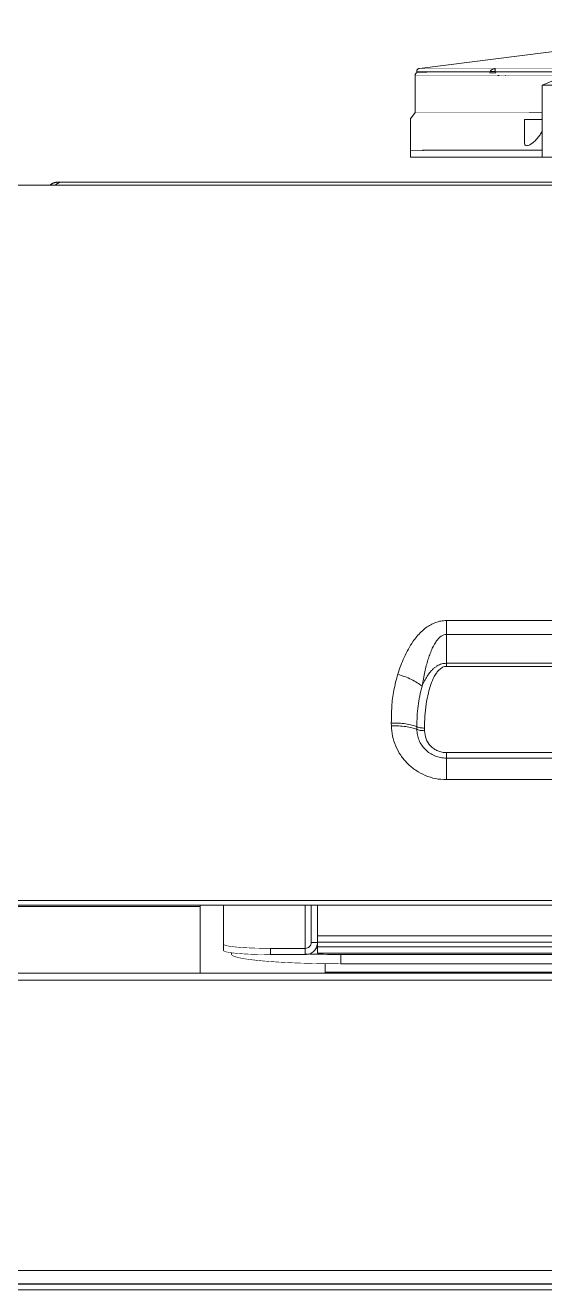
# Model space of a CAD drawing. Header units: millimetres. Extents: x -16985 to -606, y 2122 to 9380.
# Drawn here: x -13139.4 to -12973.5, y 7305.7 to 7709.1 of the extents above; entities that cross this region are included whole.
import ezdxf

# ---------------------------------------------------------------- set-up
doc = ezdxf.new("R2010")
doc.units = ezdxf.units.MM
doc.linetypes.add('K5LT32768', pattern=[0])
doc.linetypes.add('K5LT_THIN', pattern=[0])

msp = doc.modelspace()

# ---------------------------------------------------------------- linework, layer by layer
at = {"color": 7, "linetype": 'K5LT_THIN', "lineweight": 18}
for p, q in [((-12904.62, 7709.12), (-13013.5, 7695.35)), ((-13014.34, 7694.57), (-13014.37, 7694.36)), ((-13014.34, 7694.54), (-13014.37, 7694.36)), ((-13014.37, 7694.36), (-13014.37, 7694.4)), ((-13014.37, 7694.36), (-13014.37, 7693.97)), ((-13014.37, 7694.36), (-13014.37, 7693.97)), ((-13014.36, 7693.98), (-13014.37, 7694.36)), ((-13014.37, 7694.36), (-13014.36, 7693.98)), ((-13014.37, 7693.97), (-13014.37, 7694.36)), ((-13014.37, 7694.36), (-13014.36, 7693.98)), ((-13014.36, 7693.98), (-13014.37, 7694.36)), ((-13014.37, 7693.97), (-13014.37, 7693.98)), ((-13014.36, 7693.98), (-13014.37, 7693.97)), ((-13014.28, 7694.77), (-13014.34, 7694.57)), ((-13014.08, 7695.07), (-13014.28, 7694.77)), ((-13013.95, 7695.18), (-13014.08, 7695.07)), ((-13013.8, 7695.26), (-13013.95, 7695.18)), ((-13013.81, 7695.26), (-13013.75, 7695.27)), ((-13013.66, 7695.32), (-13013.8, 7695.26)), ((-13013.8, 7695.26), (-13013.66, 7695.32)), ((-13013.5, 7695.35), (-13013.66, 7695.32)), ((-13013.66, 7695.32), (-13013.5, 7695.35)), ((-13013.5, 7695.35), (-13013.59, 7695.32)), ((-12990.99, 7693.96), (-12990.88, 7694.35)), ((-12990.99, 7693.96), (-12990.88, 7694.35)), ((-12989.13, 7693.96), (-12990.99, 7693.96)), ((-12989.13, 7693.96), (-12990.99, 7693.96)), ((-12990.88, 7694.35), (-12990.98, 7693.97)), ((-12990.98, 7693.97), (-12990.88, 7694.35)), ((-12990.98, 7693.99), (-12990.98, 7693.97)), ((-12990.88, 7694.35), (-12990.86, 7694.39)), ((-12990.88, 7694.35), (-12989.23, 7694.35)), ((-12990.78, 7694.57), (-12990.63, 7694.76)), ((-12990.63, 7694.76), (-12990.24, 7695.06)), ((-12989.6, 7695.3), (-12989.66, 7695.28)), ((-12989.66, 7695.28), (-12989.65, 7695.29)), ((-12989.4, 7695.28), (-12989.44, 7695.26)), ((-12989.44, 7695.24), (-12989.42, 7695.26)), ((-12989.42, 7695.26), (-12989.41, 7695.28)), ((-12989.3, 7695.36), (-12989.37, 7695.3)), ((-12989.35, 7695.17), (-12989.36, 7695.06)), ((-12989.36, 7695.06), (-12989.33, 7694.76)), ((-12989.34, 7695.25), (-12989.34, 7695.24)), ((-12989.34, 7695.25), (-12989.34, 7695.25)), ((-12989.33, 7695.35), (-12989.3, 7695.36)), ((-12989.33, 7694.76), (-12989.32, 7694.74)), ((-12989.3, 7694.63), (-12989.29, 7694.57)), ((-12989.29, 7694.57), (-12989.27, 7694.5)), ((-12989.23, 7694.35), (-12989.13, 7693.96)), ((-12989.23, 7694.35), (-12989.13, 7693.96)), ((-12989.12, 7693.97), (-12989.22, 7694.35)), ((-12989.22, 7694.35), (-12989.12, 7693.97)), ((-12989.12, 7693.99), (-12989.2, 7694)), ((-12989.12, 7693.99), (-12989.15, 7694)), ((-12989.15, 7693.98), (-12989.12, 7693.99)), ((-12989.12, 7693.97), (-12989.13, 7693.96)), ((-13014.87, 7693.11), (-13014.87, 7681.3)), ((-13014.75, 7693.11), (-13014.87, 7693.11)), ((-12988.49, 7693.11), (-12988.41, 7693.11)), ((-12988.12, 7693.11), (-12988.06, 7693.11)), ((-12988.06, 7693.11), (-12988.06, 7693.09)), ((-12986.05, 7693.11), (-12986.04, 7693.11)), ((-12986.03, 7693.11), (-12986.05, 7693.11)), ((-12986.04, 7693.11), (-12985.99, 7693.11)), ((-12986.01, 7693.11), (-12986.03, 7693.11)), ((-12985.98, 7693.11), (-12986, 7693.11)), ((-12985.99, 7693.11), (-12985.85, 7693.11)), ((-12985.85, 7693.11), (-12985.99, 7693.11)), ((-12967.77, 7692.73), (-12974.26, 7689.98)), ((-12974.26, 7689.98), (-12974.26, 7667.06)), ((-12970.02, 7689.98), (-12974.26, 7689.98)), ((-12974.26, 7667.06), (-12974.26, 7689.98)), ((-13014.87, 7681.3), (-13016.37, 7679.29)), ((-13016.37, 7679.29), (-13016.37, 7678.62)), ((-13016.37, 7678.93), (-13016.37, 7679.29)), ((-13016.37, 7679.29), (-13016.37, 7678.62)), ((-13016.37, 7678.62), (-13016.37, 7676.64)), ((-13016.37, 7678.62), (-13016.37, 7676.64)), ((-12979.9, 7679.06), (-12979.97, 7679.06)), ((-12979.97, 7679.06), (-12979.82, 7679.06)), ((-12979.97, 7679.06), (-12979.97, 7671.76)), ((-12979.71, 7679.06), (-12979.9, 7679.06)), ((-12979.82, 7679.06), (-12979.38, 7679.06)), ((-12979.38, 7679.06), (-12979.71, 7679.06)), ((-12978.95, 7679.06), (-12979.38, 7679.06)), ((-12979.38, 7679.06), (-12978.69, 7679.06)), ((-12976.74, 7679.06), (-12978.95, 7679.06)), ((-12978.69, 7679.06), (-12977.81, 7679.06)), ((-12977.97, 7679.06), (-12977.86, 7679.06)), ((-12977.86, 7679.06), (-12977.97, 7679.06)), ((-12977.86, 7679.06), (-12977.53, 7679.06)), ((-12977.53, 7679.06), (-12977.86, 7679.06)), ((-12977.81, 7679.06), (-12976.82, 7679.06)), ((-12977.53, 7679.06), (-12977.05, 7679.06)), ((-12977.05, 7679.06), (-12977.53, 7679.06)), ((-12977.05, 7679.06), (-12976.47, 7679.06)), ((-12976.47, 7679.06), (-12977.05, 7679.06)), ((-12976.82, 7679.06), (-12975.79, 7679.06)), ((-12974.26, 7679.06), (-12976.74, 7679.06)), ((-12976.47, 7679.06), (-12975.9, 7679.06)), ((-12975.9, 7679.06), (-12976.47, 7679.06)), ((-12975.9, 7679.06), (-12975.41, 7679.06)), ((-12975.41, 7679.06), (-12975.9, 7679.06)), ((-12975.79, 7679.06), (-12974.82, 7679.06)), ((-12975.41, 7679.06), (-12975.09, 7679.06)), ((-12975.09, 7679.06), (-12975.41, 7679.06)), ((-12975.09, 7679.06), (-12974.97, 7679.06)), ((-12974.97, 7679.06), (-12975.09, 7679.06)), ((-12974.82, 7679.06), (-12974.26, 7679.06)), ((-13016.37, 7676.64), (-13016.37, 7673.47)), ((-13016.37, 7673.47), (-13016.37, 7669.23)), ((-12979.97, 7671.76), (-12979.8, 7671.01)), ((-12979.8, 7671.01), (-12979.97, 7671.76)), ((-12978.2, 7671), (-12977.16, 7671.73)), ((-12977.16, 7671.73), (-12978.2, 7671)), ((-13016.37, 7669.23), (-13016.37, 7667.06)), ((-13012.37, 7669.23), (-13012.37, 7669.36)), ((-13012.37, 7669.36), (-13012.37, 7669.25)), ((-13012.37, 7669.25), (-13012.37, 7669.06)), ((-13012.37, 7669.23), (-13012.37, 7669.06)), ((-13012.37, 7667.06), (-13006.65, 7667.06)), ((-13006.65, 7667.06), (-12999.59, 7667.06)), ((-12997.31, 7667.06), (-13003.2, 7667.06)), ((-12987.88, 7667.06), (-12999.6, 7667.06)), ((-12999.59, 7667.06), (-12991.25, 7667.06)), ((-12989.85, 7667.06), (-12997.31, 7667.06)), ((-12991.25, 7667.06), (-12981.7, 7667.06)), ((-12980.87, 7667.06), (-12989.85, 7667.06)), ((-12974.15, 7667.06), (-12987.88, 7667.06)), ((-12981.7, 7667.06), (-12974.26, 7667.06)), ((-12974.25, 7667.06), (-12980.87, 7667.06)), ((-12970.99, 7667.06), (-12974.26, 7667.06)), ((-12970.99, 7667.06), (-12974.26, 7667.06)), ((-13147.32, 7658.09), (-11582.44, 7658.09)), ((-13128.87, 7659.09), (-13128.87, 7659.11)), ((-13128.87, 7659.11), (-12096.87, 7659.11)), ((-13128.87, 7659.09), (-13128.87, 7659.04)), ((-12096.87, 7659.09), (-13128.87, 7659.09)), ((-13128.87, 7659.04), (-13128.87, 7659.03)), ((-12096.87, 7659.04), (-13128.87, 7659.04)), ((-13128.87, 7659.03), (-13128.87, 7658.74)), ((-13128.87, 7659.03), (-12096.87, 7659.02)), ((-13127.1, 7659.04), (-13126.87, 7659.07)), ((-13126.87, 7659.07), (-12098.87, 7659.07)), ((-13126.87, 7659.07), (-13126.87, 7659.04)), ((-13102.87, 7659.11), (-13122.87, 7659.11)), ((-13122.87, 7659.11), (-13122.87, 7659.11)), ((-13122.87, 7659.11), (-13102.87, 7659.11)), ((-13102.87, 7659.11), (-13122.87, 7659.11)), ((-13122.87, 7659.11), (-13122.87, 7659.11)), ((-13122.87, 7659.11), (-13102.87, 7659.11)), ((-13102.87, 7659.11), (-13122.87, 7659.11)), ((-13122.87, 7659.11), (-13122.87, 7659.11)), ((-13122.87, 7659.11), (-13102.87, 7659.11)), ((-13102.87, 7659.1), (-13122.87, 7659.1)), ((-13122.87, 7659.1), (-13122.87, 7659.1)), ((-13122.87, 7659.1), (-13102.87, 7659.1)), ((-13102.87, 7659.1), (-13122.87, 7659.1)), ((-13122.87, 7659.1), (-13122.87, 7659.1)), ((-13122.87, 7659.1), (-13102.87, 7659.1)), ((-13102.87, 7659.1), (-13122.87, 7659.1)), ((-13122.87, 7659.1), (-13122.87, 7659.1)), ((-13122.87, 7659.1), (-13102.87, 7659.1)), ((-13122.87, 7659.04), (-13122.87, 7659.04)), ((-13102.87, 7659.04), (-13122.87, 7659.04)), ((-13122.87, 7659.04), (-13102.87, 7659.04)), ((-13122.87, 7659.04), (-13122.87, 7659.04)), ((-13102.87, 7659.04), (-13122.87, 7659.04)), ((-13122.87, 7659.04), (-13102.87, 7659.04)), ((-13122.87, 7659.04), (-13122.87, 7659.04)), ((-13102.87, 7659.04), (-13122.87, 7659.04)), ((-13122.87, 7659.04), (-13102.87, 7659.04)), ((-13122.87, 7659.03), (-13122.87, 7659.03)), ((-13102.87, 7659.03), (-13122.87, 7659.03)), ((-13122.87, 7659.03), (-13102.87, 7659.03)), ((-13122.87, 7659.03), (-13122.87, 7659.03)), ((-13102.87, 7659.03), (-13122.87, 7659.03)), ((-13122.87, 7659.03), (-13102.87, 7659.03)), ((-13122.87, 7659.03), (-13122.87, 7659.03)), ((-13102.87, 7659.03), (-13122.87, 7659.03)), ((-13122.87, 7659.03), (-13102.87, 7659.03)), ((-13102.87, 7659.11), (-13102.87, 7659.11)), ((-13102.87, 7659.11), (-13102.87, 7659.11)), ((-13102.87, 7659.11), (-13102.87, 7659.11)), ((-13102.87, 7659.1), (-13102.87, 7659.1)), ((-13102.87, 7659.1), (-13102.87, 7659.1)), ((-13102.87, 7659.1), (-13102.87, 7659.1)), ((-13102.87, 7659.04), (-13102.87, 7659.04)), ((-13102.87, 7659.04), (-13102.87, 7659.04)), ((-13102.87, 7659.04), (-13102.87, 7659.04)), ((-13102.87, 7659.03), (-13102.87, 7659.03)), ((-13102.87, 7659.03), (-13102.87, 7659.03)), ((-13102.87, 7659.03), (-13102.87, 7659.03)), ((-13052.87, 7659.11), (-13072.87, 7659.11)), ((-13072.87, 7659.11), (-13072.87, 7659.11)), ((-13072.87, 7659.11), (-13052.87, 7659.11)), ((-13052.87, 7659.11), (-13072.87, 7659.11)), ((-13072.87, 7659.11), (-13072.87, 7659.11)), ((-13072.87, 7659.11), (-13052.87, 7659.11)), ((-13052.87, 7659.11), (-13072.87, 7659.11)), ((-13072.87, 7659.11), (-13072.87, 7659.1)), ((-13072.87, 7659.1), (-13052.87, 7659.1)), ((-13052.87, 7659.1), (-13072.87, 7659.1)), ((-13072.87, 7659.1), (-13072.87, 7659.1)), ((-13072.87, 7659.1), (-13052.87, 7659.1)), ((-13052.87, 7659.1), (-13072.87, 7659.1)), ((-13072.87, 7659.1), (-13072.87, 7659.1)), ((-13072.87, 7659.1), (-13052.87, 7659.1)), ((-13052.87, 7659.1), (-13072.87, 7659.1)), ((-13072.87, 7659.1), (-13072.87, 7659.09)), ((-13072.87, 7659.09), (-13052.87, 7659.09)), ((-13072.87, 7659.04), (-13072.87, 7659.04)), ((-13052.87, 7659.04), (-13072.87, 7659.04)), ((-13072.87, 7659.04), (-13052.87, 7659.04)), ((-13072.87, 7659.04), (-13072.87, 7659.04)), ((-13052.87, 7659.04), (-13072.87, 7659.04)), ((-13072.87, 7659.04), (-13052.87, 7659.04)), ((-13072.87, 7659.04), (-13072.87, 7659.04)), ((-13052.87, 7659.04), (-13072.87, 7659.04)), ((-13072.87, 7659.04), (-13052.87, 7659.04)), ((-13072.87, 7659.03), (-13072.87, 7659.03)), ((-13052.87, 7659.03), (-13072.87, 7659.03)), ((-13072.87, 7659.03), (-13052.87, 7659.03)), ((-13072.87, 7659.03), (-13072.87, 7659.03)), ((-13052.87, 7659.03), (-13072.87, 7659.03)), ((-13072.87, 7659.03), (-13052.87, 7659.03)), ((-13072.87, 7659.03), (-13072.87, 7659.03)), ((-13052.87, 7659.03), (-13072.87, 7659.03)), ((-13072.87, 7659.03), (-13052.87, 7659.03)), ((-13052.87, 7659.11), (-13052.87, 7659.11)), ((-13052.87, 7659.11), (-13052.87, 7659.11)), ((-13052.87, 7659.1), (-13052.87, 7659.11)), ((-13052.87, 7659.1), (-13052.87, 7659.1)), ((-13052.87, 7659.1), (-13052.87, 7659.1)), ((-13052.87, 7659.09), (-13052.87, 7659.1)), ((-13052.87, 7659.04), (-13052.87, 7659.04)), ((-13052.87, 7659.04), (-13052.87, 7659.04)), ((-13052.87, 7659.04), (-13052.87, 7659.04)), ((-13052.87, 7659.03), (-13052.87, 7659.03)), ((-13052.87, 7659.03), (-13052.87, 7659.03)), ((-13052.87, 7659.03), (-13052.87, 7659.03)), ((-13027.87, 7659.11), (-13047.87, 7659.11)), ((-13047.87, 7659.11), (-13047.87, 7659.11)), ((-13047.87, 7659.11), (-13027.87, 7659.11)), ((-13027.87, 7659.11), (-13047.87, 7659.11)), ((-13047.87, 7659.11), (-13047.87, 7659.11)), ((-13047.87, 7659.11), (-13027.87, 7659.11)), ((-13027.87, 7659.11), (-13047.87, 7659.11)), ((-13047.87, 7659.11), (-13047.87, 7659.1)), ((-13047.87, 7659.1), (-13027.87, 7659.1)), ((-13027.87, 7659.1), (-13047.87, 7659.1)), ((-13047.87, 7659.1), (-13047.87, 7659.1)), ((-13047.87, 7659.1), (-13027.87, 7659.1)), ((-13027.87, 7659.1), (-13047.87, 7659.1)), ((-13047.87, 7659.1), (-13047.87, 7659.1)), ((-13047.87, 7659.1), (-13027.87, 7659.1)), ((-13027.87, 7659.1), (-13047.87, 7659.1)), ((-13047.87, 7659.1), (-13047.87, 7659.09)), ((-13047.87, 7659.09), (-13027.87, 7659.09)), ((-13047.87, 7659.04), (-13047.87, 7659.04)), ((-13027.87, 7659.04), (-13047.87, 7659.04)), ((-13047.87, 7659.04), (-13027.87, 7659.04)), ((-13047.87, 7659.04), (-13047.87, 7659.04)), ((-13027.87, 7659.04), (-13047.87, 7659.04)), ((-13047.87, 7659.04), (-13027.87, 7659.04)), ((-13047.87, 7659.04), (-13047.87, 7659.04)), ((-13027.87, 7659.04), (-13047.87, 7659.04)), ((-13047.87, 7659.04), (-13027.87, 7659.04)), ((-13047.87, 7659.03), (-13047.87, 7659.03)), ((-13027.87, 7659.03), (-13047.87, 7659.03)), ((-13047.87, 7659.03), (-13027.87, 7659.03)), ((-13047.87, 7659.03), (-13047.87, 7659.03)), ((-13027.87, 7659.03), (-13047.87, 7659.03)), ((-13047.87, 7659.03), (-13027.87, 7659.03)), ((-13047.87, 7659.03), (-13047.87, 7659.03)), ((-13027.87, 7659.03), (-13047.87, 7659.03)), ((-13047.87, 7659.03), (-13027.87, 7659.03)), ((-13027.87, 7659.11), (-13027.87, 7659.11)), ((-13027.87, 7659.11), (-13027.87, 7659.11)), ((-13027.87, 7659.1), (-13027.87, 7659.11)), ((-13027.87, 7659.1), (-13027.87, 7659.1)), ((-13027.87, 7659.1), (-13027.87, 7659.1)), ((-13027.87, 7659.09), (-13027.87, 7659.1)), ((-13027.87, 7659.04), (-13027.87, 7659.04)), ((-13027.87, 7659.04), (-13027.87, 7659.04)), ((-13027.87, 7659.04), (-13027.87, 7659.04)), ((-13027.87, 7659.03), (-13027.87, 7659.03)), ((-13027.87, 7659.03), (-13027.87, 7659.03)), ((-13027.87, 7659.03), (-13027.87, 7659.03)), ((-13002.87, 7659.11), (-13022.87, 7659.11)), ((-13022.87, 7659.11), (-13022.87, 7659.11)), ((-13022.87, 7659.11), (-13002.87, 7659.11)), ((-13002.87, 7659.11), (-13022.87, 7659.11)), ((-13022.87, 7659.11), (-13022.87, 7659.11)), ((-13022.87, 7659.11), (-13002.87, 7659.11)), ((-13002.87, 7659.11), (-13022.87, 7659.11)), ((-13022.87, 7659.11), (-13022.87, 7659.1)), ((-13022.87, 7659.1), (-13002.87, 7659.1)), ((-13002.87, 7659.1), (-13022.87, 7659.1)), ((-13022.87, 7659.1), (-13022.87, 7659.1)), ((-13022.87, 7659.1), (-13002.87, 7659.1)), ((-13002.87, 7659.1), (-13022.87, 7659.1)), ((-13022.87, 7659.1), (-13022.87, 7659.1)), ((-13022.87, 7659.1), (-13002.87, 7659.1)), ((-13002.87, 7659.1), (-13022.87, 7659.1)), ((-13022.87, 7659.1), (-13022.87, 7659.09)), ((-13022.87, 7659.09), (-13002.87, 7659.09)), ((-13022.87, 7659.04), (-13022.87, 7659.04)), ((-13002.87, 7659.04), (-13022.87, 7659.04)), ((-13022.87, 7659.04), (-13002.87, 7659.04)), ((-13022.87, 7659.04), (-13022.87, 7659.04)), ((-13002.87, 7659.04), (-13022.87, 7659.04)), ((-13022.87, 7659.04), (-13002.87, 7659.04)), ((-13022.87, 7659.04), (-13022.87, 7659.04)), ((-13002.87, 7659.04), (-13022.87, 7659.04)), ((-13022.87, 7659.04), (-13002.87, 7659.04)), ((-13022.87, 7659.03), (-13022.87, 7659.03)), ((-13002.87, 7659.03), (-13022.87, 7659.03)), ((-13022.87, 7659.03), (-13002.87, 7659.03)), ((-13022.87, 7659.03), (-13022.87, 7659.03)), ((-13002.87, 7659.03), (-13022.87, 7659.03)), ((-13022.87, 7659.03), (-13002.87, 7659.03)), ((-13022.87, 7659.03), (-13022.87, 7659.03)), ((-13002.87, 7659.03), (-13022.87, 7659.03)), ((-13022.87, 7659.03), (-13002.87, 7659.03)), ((-13002.87, 7659.11), (-13002.87, 7659.11)), ((-13002.87, 7659.11), (-13002.87, 7659.11)), ((-13002.87, 7659.1), (-13002.87, 7659.11)), ((-13002.87, 7659.1), (-13002.87, 7659.1)), ((-13002.87, 7659.1), (-13002.87, 7659.1)), ((-13002.87, 7659.09), (-13002.87, 7659.1)), ((-13002.87, 7659.04), (-13002.87, 7659.04)), ((-13002.87, 7659.04), (-13002.87, 7659.04)), ((-13002.87, 7659.04), (-13002.87, 7659.04)), ((-13002.87, 7659.03), (-13002.87, 7659.03)), ((-13002.87, 7659.03), (-13002.87, 7659.03)), ((-13002.87, 7659.03), (-13002.87, 7659.03)), ((-12977.87, 7659.11), (-12997.87, 7659.11)), ((-12997.87, 7659.11), (-12997.87, 7659.11)), ((-12997.87, 7659.11), (-12977.87, 7659.11)), ((-12977.87, 7659.11), (-12997.87, 7659.11)), ((-12997.87, 7659.11), (-12997.87, 7659.11)), ((-12997.87, 7659.11), (-12977.87, 7659.11)), ((-12977.87, 7659.11), (-12997.87, 7659.11)), ((-12997.87, 7659.11), (-12997.87, 7659.1)), ((-12997.87, 7659.1), (-12977.87, 7659.1)), ((-12977.87, 7659.1), (-12997.87, 7659.1)), ((-12997.87, 7659.1), (-12997.87, 7659.1)), ((-12997.87, 7659.1), (-12977.87, 7659.1)), ((-12977.87, 7659.1), (-12997.87, 7659.1)), ((-12997.87, 7659.1), (-12997.87, 7659.1)), ((-12997.87, 7659.1), (-12977.87, 7659.1)), ((-12977.87, 7659.1), (-12997.87, 7659.1)), ((-12997.87, 7659.1), (-12997.87, 7659.09)), ((-12997.87, 7659.09), (-12977.87, 7659.09)), ((-12997.87, 7659.04), (-12997.87, 7659.04)), ((-12977.87, 7659.04), (-12997.87, 7659.04)), ((-12997.87, 7659.04), (-12977.87, 7659.04)), ((-12997.87, 7659.04), (-12997.87, 7659.04)), ((-12977.87, 7659.04), (-12997.87, 7659.04)), ((-12997.87, 7659.04), (-12977.87, 7659.04)), ((-12997.87, 7659.04), (-12997.87, 7659.04)), ((-12977.87, 7659.04), (-12997.87, 7659.04)), ((-12997.87, 7659.04), (-12977.87, 7659.04)), ((-12997.87, 7659.03), (-12997.87, 7659.03)), ((-12977.87, 7659.03), (-12997.87, 7659.03)), ((-12997.87, 7659.03), (-12977.87, 7659.03)), ((-12997.87, 7659.03), (-12997.87, 7659.03)), ((-12977.87, 7659.03), (-12997.87, 7659.03)), ((-12997.87, 7659.03), (-12977.87, 7659.03)), ((-12997.87, 7659.03), (-12997.87, 7659.03)), ((-12977.87, 7659.03), (-12997.87, 7659.03)), ((-12997.87, 7659.03), (-12977.87, 7659.03)), ((-12977.87, 7659.11), (-12977.87, 7659.11)), ((-12977.87, 7659.11), (-12977.87, 7659.11)), ((-12977.87, 7659.1), (-12977.87, 7659.11)), ((-12977.87, 7659.1), (-12977.87, 7659.1)), ((-12977.87, 7659.1), (-12977.87, 7659.1)), ((-12977.87, 7659.09), (-12977.87, 7659.1)), ((-12977.87, 7659.04), (-12977.87, 7659.04)), ((-12977.87, 7659.04), (-12977.87, 7659.04)), ((-12977.87, 7659.04), (-12977.87, 7659.04)), ((-12977.87, 7659.03), (-12977.87, 7659.03)), ((-12977.87, 7659.03), (-12977.87, 7659.03)), ((-12977.87, 7659.03), (-12977.87, 7659.03)), ((-13004.88, 7519.2), (-11724.88, 7519.2)), ((-13004.88, 7514.75), (-13004.88, 7519.2)), ((-13004.88, 7514.75), (-13004.88, 7505.57)), ((-13004.88, 7514.75), (-11724.88, 7514.75)), ((-13004.88, 7504.56), (-13004.88, 7505.57)), ((-11724.88, 7505.57), (-13004.88, 7505.57)), ((-11724.88, 7504.56), (-13004.88, 7504.56)), ((-13022.47, 7486.5), (-13022.45, 7485.62)), ((-13014.32, 7484.47), (-13014.32, 7485.31)), ((-13011.88, 7484.89), (-13011.88, 7484.05)), ((-13004.88, 7477.05), (-13004.88, 7475.27)), ((-13004.88, 7477.05), (-11724.88, 7477.05)), ((-11724.88, 7475.27), (-13004.88, 7475.27)), ((-13004.88, 7468.42), (-13004.88, 7475.27)), ((-11724.88, 7468.42), (-13004.88, 7468.42)), ((-14849.55, 7427.9), (-13083.55, 7427.9)), ((-13155.84, 7428.39), (-11573.93, 7428.39)), ((-13147.32, 7429.88), (-11582.44, 7429.88)), ((-13083.55, 7406.71), (-13083.55, 7428.39)), ((-13076.05, 7415.9), (-13076.05, 7428.39)), ((-13048.05, 7428.39), (-13048.05, 7416.49)), ((-13046.05, 7428.39), (-13046.05, 7416.49)), ((-13076.05, 7413.91), (-13076.05, 7415.9)), ((-13048.05, 7416.49), (-13046.05, 7416.49)), ((-13046.05, 7418.61), (-11616.05, 7418.61)), ((-13046.05, 7416.58), (-11616.05, 7416.58)), ((-13046.05, 7416.49), (-13046.05, 7415.11)), ((-13073.55, 7413.19), (-13073.55, 7412.72)), ((-13061.05, 7414.59), (-13061.05, 7412.6)), ((-13049.95, 7414.59), (-13061.05, 7414.59)), ((-13049.95, 7412.6), (-13061.05, 7412.6)), ((-13049.95, 7414.59), (-13049.95, 7412.6)), ((-13046.05, 7414.57), (-13046.65, 7414.61)), ((-13046.05, 7415.11), (-11616.05, 7415.11)), ((-13046.05, 7415.11), (-13046.05, 7413.11)), ((-13046.05, 7413.11), (-11616.05, 7413.11)), ((-11623.55, 7412.66), (-13038.55, 7412.66)), ((-13038.55, 7412.66), (-13038.55, 7409.67)), ((-13043.55, 7406.71), (-13043.55, 7409.7)), ((-11623.55, 7409.67), (-13038.55, 7409.67)), ((-8276.55, 7406.71), (-16740.55, 7406.71)), ((-8276.55, 7406.71), (-16740.55, 7406.71)), ((-16740.55, 7406.7), (-8276.55, 7406.7)), ((-16740.55, 7404.46), (-8276.55, 7404.46)), ((-13043.55, 7407.05), (-11618.55, 7407.05)), ((-16740.55, 7311.83), (-8276.55, 7311.83)), ((-16740.55, 7307.56), (-8276.55, 7307.56)), ((-16740.55, 7307.4), (-8276.55, 7307.4)), ((-16740.55, 7305.68), (-8276.55, 7305.68))]:
    msp.add_line(p, q, dxfattribs=at)
at = {"color": 8, "linetype": 'K5LT32768', "lineweight": 15, "true_color": 0x808080}
msp.add_line((-13049.95, 7428.39), (-13049.95, 7414.59), dxfattribs=at)
at = {"color": 7, "linetype": 'K5LT_THIN', "const_width": 0.18}
for points in [[(-13014.37, 7694.36), (-13014.1, 7694.36), (-13013.45, 7694.35), (-13012.42, 7694.35), (-13011.01, 7694.35), (-13009.22, 7694.35), (-13007.06, 7694.35), (-13004.54, 7694.35), (-13001.65, 7694.35), (-12998.41, 7694.35), (-12994.81, 7694.35), (-12990.88, 7694.35)], [(-12990.88, 7694.35), (-12994.81, 7694.35), (-12998.41, 7694.35), (-13001.65, 7694.35), (-13004.54, 7694.35), (-13007.06, 7694.35), (-13009.22, 7694.35), (-13011.01, 7694.35), (-13012.42, 7694.35), (-13013.45, 7694.35), (-13014.1, 7694.36), (-13014.37, 7694.36)], [(-12990.98, 7693.97), (-12994.89, 7693.97), (-12998.46, 7693.97), (-13001.68, 7693.97), (-13004.56, 7693.97), (-13007.07, 7693.97), (-13009.22, 7693.97), (-13011, 7693.97), (-13012.41, 7693.98), (-13013.44, 7693.98), (-13014.09, 7693.98), (-13014.36, 7693.98)], [(-13014.36, 7693.98), (-13014.09, 7693.98), (-13013.44, 7693.98), (-13012.41, 7693.98), (-13011, 7693.97), (-13009.22, 7693.97), (-13007.07, 7693.97), (-13004.56, 7693.97), (-13001.68, 7693.97), (-12998.46, 7693.97), (-12994.89, 7693.97), (-12990.98, 7693.97)], [(-12989.3, 7695.34), (-12993.42, 7695.34), (-12997.18, 7695.34), (-13000.56, 7695.34), (-13003.57, 7695.34), (-13006.18, 7695.34), (-13008.41, 7695.34), (-13010.24, 7695.35), (-13011.66, 7695.35), (-13012.68, 7695.35), (-13013.3, 7695.35), (-13013.5, 7695.35)], [(-13013.5, 7695.35), (-13013.46, 7695.35), (-13013.1, 7695.35), (-13012.4, 7695.35), (-13011.34, 7695.35), (-13009.93, 7695.35), (-13008.18, 7695.34), (-13006.08, 7695.34), (-13003.64, 7695.34), (-13000.87, 7695.34), (-12997.78, 7695.34), (-12994.35, 7695.34), (-12990.62, 7695.34), (-12986.57, 7695.34), (-12982.22, 7695.34), (-12977.58, 7695.34), (-12972.66, 7695.34)], [(-12923.19, 7695.33), (-12930.53, 7695.33), (-12937.65, 7695.33), (-12944.53, 7695.33), (-12951.16, 7695.34), (-12957.52, 7695.34), (-12963.6, 7695.34), (-12969.38, 7695.34), (-12974.86, 7695.34), (-12980.01, 7695.34), (-12984.83, 7695.34), (-12989.3, 7695.34)], [(-12925.05, 7694.34), (-12932.14, 7694.34), (-12939.01, 7694.34), (-12945.66, 7694.34), (-12952.07, 7694.34), (-12958.23, 7694.34), (-12964.13, 7694.34), (-12969.75, 7694.34), (-12975.08, 7694.35), (-12980.11, 7694.35), (-12984.83, 7694.35), (-12989.22, 7694.35)], [(-12989.22, 7694.35), (-12984.83, 7694.35), (-12980.11, 7694.35), (-12975.08, 7694.35), (-12969.75, 7694.34), (-12964.13, 7694.34), (-12958.23, 7694.34), (-12952.07, 7694.34), (-12945.66, 7694.34), (-12939.01, 7694.34), (-12932.14, 7694.34), (-12925.05, 7694.34)], [(-12925.23, 7693.96), (-12932.27, 7693.96), (-12939.11, 7693.96), (-12945.73, 7693.96), (-12952.11, 7693.96), (-12958.25, 7693.96), (-12964.12, 7693.97), (-12969.71, 7693.97), (-12975.02, 7693.97), (-12980.03, 7693.97), (-12984.74, 7693.97), (-12989.12, 7693.97)], [(-12989.12, 7693.97), (-12984.74, 7693.97), (-12980.03, 7693.97), (-12975.02, 7693.97), (-12969.71, 7693.97), (-12964.12, 7693.97), (-12958.25, 7693.96), (-12952.11, 7693.96), (-12945.73, 7693.96), (-12939.11, 7693.96), (-12932.27, 7693.96), (-12925.23, 7693.96)], [(-12970.42, 7693.1), (-12975.6, 7693.1), (-12980.5, 7693.1), (-12985.1, 7693.1), (-12989.4, 7693.1), (-12993.39, 7693.1), (-12997.05, 7693.1), (-13000.39, 7693.1), (-13003.4, 7693.11), (-13006.07, 7693.11), (-13008.39, 7693.11), (-13010.36, 7693.11), (-13011.98, 7693.11), (-13013.25, 7693.11), (-13014.15, 7693.11), (-13014.69, 7693.11), (-13014.87, 7693.11)], [(-13014.87, 7693.11), (-13014.69, 7693.11), (-13014.15, 7693.11), (-13013.25, 7693.11), (-13011.98, 7693.11), (-13010.36, 7693.11), (-13008.39, 7693.11), (-13006.07, 7693.11), (-13003.4, 7693.11), (-13000.39, 7693.1), (-12997.05, 7693.1), (-12993.39, 7693.1), (-12989.4, 7693.1), (-12985.1, 7693.1), (-12980.5, 7693.1), (-12975.6, 7693.1), (-12970.42, 7693.1)], [(-12988.49, 7693.11), (-12992.27, 7693.11), (-12995.72, 7693.11), (-12998.84, 7693.11), (-13001.62, 7693.11), (-13003.54, 7693.11)], [(-13003.54, 7693.11), (-13001.62, 7693.11), (-12998.84, 7693.11), (-12995.72, 7693.11), (-12992.27, 7693.11), (-12988.49, 7693.11)], [(-12923.6, 7693.11), (-12924.16, 7693.11), (-12930.93, 7693.11), (-12937.49, 7693.11), (-12943.85, 7693.11), (-12949.98, 7693.11), (-12955.88, 7693.11), (-12961.52, 7693.11), (-12966.91, 7693.11), (-12972.03, 7693.11), (-12976.87, 7693.11), (-12981.42, 7693.11), (-12985.67, 7693.11), (-12989.61, 7693.11), (-12993.24, 7693.11), (-12996.54, 7693.11), (-12999.51, 7693.11), (-13001.34, 7693.1)], [(-13001.34, 7693.1), (-12999.51, 7693.11), (-12996.54, 7693.11), (-12993.24, 7693.11), (-12989.61, 7693.11), (-12985.67, 7693.11), (-12981.42, 7693.11), (-12976.87, 7693.11), (-12972.03, 7693.11), (-12966.91, 7693.11), (-12961.52, 7693.11), (-12955.88, 7693.11), (-12949.98, 7693.11), (-12943.85, 7693.11), (-12937.49, 7693.11), (-12930.93, 7693.11), (-12924.16, 7693.11), (-12923.82, 7693.11)], [(-12988.06, 7693.11), (-12987.8, 7693.11), (-12987.54, 7693.11), (-12987.29, 7693.11), (-12987.03, 7693.11), (-12986.77, 7693.11), (-12986.5, 7693.11), (-12986.24, 7693.11), (-12985.98, 7693.11)], [(-12988.06, 7693.11), (-12987.8, 7693.11), (-12987.54, 7693.11), (-12987.29, 7693.11), (-12987.03, 7693.11), (-12986.77, 7693.11), (-12986.5, 7693.11), (-12986.24, 7693.11), (-12985.98, 7693.11)], [(-12974.26, 7681.28), (-12978.12, 7681.28), (-12982.87, 7681.29), (-12987.31, 7681.29), (-12991.45, 7681.29), (-12995.28, 7681.29), (-12998.78, 7681.29), (-13001.95, 7681.29), (-13004.79, 7681.29), (-13007.28, 7681.29), (-13009.43, 7681.29), (-13011.22, 7681.29), (-13012.66, 7681.29), (-13013.74, 7681.29), (-13014.47, 7681.29), (-13014.83, 7681.3), (-13014.87, 7681.3)], [(-13014.87, 7681.3), (-13014.83, 7681.3), (-13014.47, 7681.29), (-13013.74, 7681.29), (-13012.66, 7681.29), (-13011.22, 7681.29), (-13009.43, 7681.29), (-13007.28, 7681.29), (-13004.79, 7681.29), (-13001.95, 7681.29), (-12998.78, 7681.29), (-12995.28, 7681.29), (-12991.45, 7681.29), (-12987.31, 7681.29), (-12982.87, 7681.29), (-12978.12, 7681.28), (-12974.26, 7681.28)], [(-12974.26, 7679.06), (-12974.82, 7679.06), (-12975.79, 7679.06), (-12976.82, 7679.06), (-12977.81, 7679.06), (-12978.69, 7679.06), (-12979.38, 7679.06), (-12979.82, 7679.06), (-12979.97, 7679.06)], [(-12979.97, 7679.06), (-12979.96, 7679.06), (-12979.9, 7679.06), (-12979.82, 7679.06), (-12979.71, 7679.06), (-12979.56, 7679.06), (-12979.38, 7679.06), (-12979.18, 7679.06), (-12978.95, 7679.06)], [(-12974.97, 7679.06), (-12975.09, 7679.06), (-12975.41, 7679.06), (-12975.9, 7679.06), (-12976.47, 7679.06), (-12977.05, 7679.06), (-12977.53, 7679.06), (-12977.86, 7679.06), (-12977.97, 7679.06)], [(-12977.97, 7679.06), (-12977.86, 7679.06), (-12977.53, 7679.06), (-12977.05, 7679.06), (-12976.47, 7679.06), (-12975.9, 7679.06), (-12975.41, 7679.06), (-12975.09, 7679.06), (-12974.97, 7679.06)], [(-12976.74, 7679.06), (-12976.19, 7679.06), (-12975.64, 7679.06), (-12975.09, 7679.06), (-12974.53, 7679.06), (-12974.26, 7679.06)], [(-13016.37, 7669.23), (-13015.92, 7669.23), (-13015.45, 7669.23), (-13014.97, 7669.23), (-13014.48, 7669.23), (-13013.97, 7669.23), (-13013.45, 7669.23), (-13012.92, 7669.23), (-13012.37, 7669.23)], [(-13012.37, 7669.23), (-13012.92, 7669.23), (-13013.45, 7669.23), (-13013.97, 7669.23), (-13014.48, 7669.23), (-13014.97, 7669.23), (-13015.45, 7669.23), (-13015.92, 7669.23), (-13016.37, 7669.23)], [(-13016.37, 7667.06), (-13013.76, 7667.06), (-13010.77, 7667.06), (-13007.41, 7667.06), (-13003.68, 7667.06), (-12999.6, 7667.06), (-12995.16, 7667.06), (-12990.39, 7667.06), (-12985.29, 7667.06), (-12979.87, 7667.06), (-12974.15, 7667.06)], [(-13012.37, 7669.36), (-13009.38, 7669.36), (-13006.06, 7669.36), (-13002.41, 7669.36), (-12998.44, 7669.36), (-12994.16, 7669.36), (-12989.57, 7669.36), (-12984.69, 7669.36), (-12979.52, 7669.36), (-12974.26, 7669.35)], [(-12974.26, 7669.35), (-12979.52, 7669.36), (-12984.69, 7669.36), (-12989.57, 7669.36), (-12994.16, 7669.36), (-12998.44, 7669.36), (-13002.41, 7669.36), (-13006.06, 7669.36), (-13009.38, 7669.36), (-13012.37, 7669.36)], [(-12974.15, 7669.06), (-12979.57, 7669.06), (-12984.73, 7669.06), (-12989.6, 7669.06), (-12994.17, 7669.06), (-12998.45, 7669.06), (-13002.41, 7669.06), (-13006.06, 7669.06), (-13009.38, 7669.06), (-13012.37, 7669.06)], [(-13012.37, 7669.06), (-13009.38, 7669.06), (-13006.06, 7669.06), (-13002.41, 7669.06), (-12998.45, 7669.06), (-12994.17, 7669.06), (-12989.6, 7669.06), (-12984.73, 7669.06), (-12979.57, 7669.06), (-12974.15, 7669.06)], [(-13076.05, 7415.9), (-13075.87, 7415.7), (-13075.32, 7415.5), (-13074.42, 7415.31), (-13073.19, 7415.13), (-13071.66, 7414.98), (-13069.87, 7414.84), (-13067.86, 7414.74), (-13065.69, 7414.66), (-13063.4, 7414.61), (-13061.05, 7414.59)], [(-13061.05, 7412.6), (-13063.4, 7412.62), (-13065.69, 7412.66), (-13067.86, 7412.74), (-13069.87, 7412.85), (-13071.66, 7412.98), (-13073.19, 7413.14), (-13074.42, 7413.31), (-13075.32, 7413.5), (-13075.87, 7413.7), (-13076.05, 7413.91)], [(-13038.55, 7409.67), (-13042.21, 7409.68), (-13045.83, 7409.73), (-13049.37, 7409.82), (-13052.79, 7409.93), (-13056.05, 7410.08), (-13059.13, 7410.25), (-13061.97, 7410.45), (-13064.56, 7410.68), (-13066.87, 7410.93), (-13068.87, 7411.19), (-13070.53, 7411.48), (-13071.84, 7411.78), (-13072.79, 7412.08), (-13073.36, 7412.4), (-13073.55, 7412.72)]]:
    msp.add_lwpolyline(points, dxfattribs=at)
for points in [[(-13091.37, 7659.04), (-13091.18, 7659.04), (-13090.64, 7659.04), (-13089.79, 7659.04), (-13088.73, 7659.04), (-13087.59, 7659.04), (-13086.47, 7659.04), (-13085.5, 7659.04), (-13084.8, 7659.04), (-13084.42, 7659.04), (-13084.42, 7659.04), (-13084.8, 7659.04), (-13085.5, 7659.04), (-13086.47, 7659.04), (-13087.59, 7659.04), (-13088.73, 7659.04), (-13089.79, 7659.04), (-13090.64, 7659.04), (-13091.18, 7659.04)], [(-13091.37, 7659.03), (-13091.18, 7659.03), (-13090.64, 7659.03), (-13089.79, 7659.03), (-13088.73, 7659.03), (-13087.59, 7659.03), (-13086.47, 7659.03), (-13085.5, 7659.03), (-13084.8, 7659.03), (-13084.42, 7659.03), (-13084.42, 7659.03), (-13084.8, 7659.03), (-13085.5, 7659.03), (-13086.47, 7659.03), (-13087.59, 7659.03), (-13088.73, 7659.03), (-13089.79, 7659.03), (-13090.64, 7659.03), (-13091.18, 7659.03)], [(-13084.37, 7659.11), (-13084.56, 7659.11), (-13085.11, 7659.11), (-13085.96, 7659.11), (-13087.02, 7659.11), (-13088.16, 7659.11), (-13089.28, 7659.11), (-13090.25, 7659.11), (-13090.95, 7659.11), (-13091.33, 7659.11), (-13091.33, 7659.11), (-13090.95, 7659.11), (-13090.25, 7659.11), (-13089.28, 7659.11), (-13088.16, 7659.11), (-13087.02, 7659.11), (-13085.96, 7659.11), (-13085.11, 7659.11), (-13084.56, 7659.11)], [(-13084.37, 7659.1), (-13084.56, 7659.1), (-13085.11, 7659.1), (-13085.96, 7659.1), (-13087.02, 7659.1), (-13088.16, 7659.1), (-13089.28, 7659.1), (-13090.25, 7659.1), (-13090.95, 7659.1), (-13091.33, 7659.1), (-13091.33, 7659.1), (-13090.95, 7659.1), (-13090.25, 7659.1), (-13089.28, 7659.1), (-13088.16, 7659.1), (-13087.02, 7659.1), (-13085.96, 7659.1), (-13085.11, 7659.1), (-13084.56, 7659.1)]]:
    msp.add_lwpolyline(points, close=True, dxfattribs=at)
at = {"color": 7, "linetype": 'K5LT_THIN', "lineweight": 18}
msp.add_arc((-13038.72, 7791.72), 379.06, 268.3023, 270.0257, dxfattribs=at)
for points, knots in [([(-13014.87, 7693.11), (-13014.87, 7693.21), (-13014.85, 7693.4), (-13014.7, 7693.73), (-13014.5, 7693.88), (-13014.37, 7693.98)], [0, 0, 0, 0, 0.276361, 0.562459, 1, 1, 1, 1]), ([(-13014.37, 7693.98), (-13014.45, 7693.92), (-13014.61, 7693.81), (-13014.82, 7693.52), (-13014.85, 7693.26), (-13014.87, 7693.11)], [0, 0, 0, 0, 0.2767, 0.562877, 1, 1, 1, 1]), ([(-13014.08, 7695.07), (-13014.08, 7695.07), (-13014.18, 7695.02), (-13014.31, 7694.77), (-13014.35, 7694.5), (-13014.37, 7694.36)], [0, 0, 0, 0, 0.002361, 0.502411, 1, 1, 1, 1]), ([(-13014.37, 7694.36), (-13014.35, 7694.5), (-13014.31, 7694.78), (-13014.17, 7695.02), (-13014.07, 7695.07), (-13014.07, 7695.07)], [0, 0, 0, 0, 0.49367, 0.989167, 1, 1, 1, 1]), ([(-13014.35, 7694.47), (-13014.35, 7694.57), (-13014.34, 7694.68), (-13014.29, 7694.75), (-13014.29, 7694.75)], [0, 0, 0, 0, 0.877704, 1, 1, 1, 1]), ([(-13014.15, 7694.96), (-13014.13, 7695), (-13014.11, 7695.04), (-13014.08, 7695.07), (-13014.08, 7695.07)], [0, 0, 0, 0, 0.974513, 1, 1, 1, 1]), ([(-12989.3, 7695.34), (-12989.63, 7695.28), (-12990.14, 7695.18), (-12990.67, 7694.77), (-12990.82, 7694.48), (-12990.88, 7694.35)], [0, 0, 0, 0, 0.498684, 0.77529, 1, 1, 1, 1]), ([(-12989.3, 7695.34), (-12989.63, 7695.28), (-12990.12, 7695.18), (-12990.66, 7694.78), (-12990.81, 7694.49), (-12990.88, 7694.35)], [0, 0, 0, 0, 0.500187, 0.750701, 1, 1, 1, 1]), ([(-12990.88, 7694.35), (-12990.81, 7694.49), (-12990.66, 7694.78), (-12990.12, 7695.18), (-12989.63, 7695.28), (-12989.3, 7695.34)], [0, 0, 0, 0, 0.250024, 0.500974, 1, 1, 1, 1]), ([(-12989.78, 7695.23), (-12989.76, 7695.24), (-12989.62, 7695.32), (-12989.45, 7695.34), (-12989.3, 7695.36)], [0, 0, 0, 0, 0.111079, 1, 1, 1, 1]), ([(-12989.22, 7694.35), (-12989.27, 7694.49), (-12989.35, 7694.78), (-12989.37, 7695.18), (-12989.33, 7695.28), (-12989.3, 7695.34)], [0, 0, 0, 0, 0.250015, 0.500939, 1, 1, 1, 1]), ([(-12989.3, 7695.34), (-12989.33, 7695.28), (-12989.37, 7695.18), (-12989.35, 7694.78), (-12989.27, 7694.49), (-12989.23, 7694.35)], [0, 0, 0, 0, 0.500225, 0.750729, 1, 1, 1, 1]), ([(-12989.23, 7694.35), (-12989.27, 7694.48), (-12989.35, 7694.77), (-12989.36, 7695.07), (-12989.35, 7695.27), (-12989.32, 7695.32), (-12989.3, 7695.34)], [0, 0, 0, 0, 0.223771, 0.499383, 0.749532, 1, 1, 1, 1]), ([(-12988.49, 7693.11), (-12988.47, 7693.11), (-12988.42, 7693.11), (-12988.31, 7693.11), (-12988.19, 7693.11), (-12988.1, 7693.11), (-12988.06, 7693.11)], [0, 0, 0, 0, 0.242969, 0.497438, 0.749066, 1, 1, 1, 1]), ([(-12985.98, 7693.11), (-12986, 7693.11), (-12986.03, 7693.11), (-12986.04, 7693.11), (-12986.05, 7693.11)], [0, 0, 0, 0, 0.526592, 1, 1, 1, 1]), ([(-13016.37, 7676.64), (-13016.37, 7675.68), (-13016.38, 7673.74), (-13016.37, 7670.74), (-13016.37, 7669.23)], [0, 0, 0, 0, 0.497078, 1, 1, 1, 1]), ([(-12974.26, 7675.37), (-12974.6, 7674.8), (-12975.15, 7673.87), (-12976.18, 7672.63), (-12976.83, 7672.03), (-12977.16, 7671.73)], [0, 0, 0, 0, 0.445127, 0.722353, 1, 1, 1, 1]), ([(-12977.16, 7671.73), (-12976.83, 7672.03), (-12976.18, 7672.63), (-12975.34, 7673.67), (-12974.72, 7674.54), (-12974.38, 7675.09), (-12974.27, 7675.29), (-12974.26, 7675.31)], [0, 0, 0, 0, 0.281611, 0.563435, 0.844951, 0.98482, 1, 1, 1, 1]), ([(-12979.8, 7671.01), (-12979.72, 7670.92), (-12979.57, 7670.75), (-12979.19, 7670.67), (-12978.72, 7670.75), (-12978.37, 7670.91), (-12978.2, 7671)], [0, 0, 0, 0, 0.259031, 0.501206, 0.750375, 1, 1, 1, 1]), ([(-12978.2, 7671), (-12978.37, 7670.91), (-12978.72, 7670.75), (-12979.2, 7670.67), (-12979.57, 7670.76), (-12979.72, 7670.93), (-12979.8, 7671.01)], [0, 0, 0, 0, 0.2499, 0.500124, 0.750247, 1, 1, 1, 1]), ([(-12999.6, 7667.06), (-13001.33, 7667.06), (-13004.79, 7667.06), (-13007.69, 7667.06), (-13009.13, 7667.06)], [0, 0, 0, 0, 0.5, 1, 1, 1, 1]), ([(-13128.87, 7659.11), (-13129.04, 7659.11), (-13129.37, 7659.1), (-13130.08, 7658.95), (-13130.84, 7658.66), (-13131.27, 7658.27), (-13131.47, 7658.09)], [0, 0, 0, 0, 0.215721, 0.422388, 0.728374, 1, 1, 1, 1]), ([(-13131.47, 7658.09), (-13131.42, 7658.15), (-13131.13, 7658.48), (-13130.48, 7658.79), (-13129.71, 7659.03), (-13129.19, 7659.09), (-13128.96, 7659.09), (-13128.87, 7659.09)], [0, 0, 0, 0, 0.079763, 0.443922, 0.683426, 0.885028, 1, 1, 1, 1]), ([(-13131.41, 7658.09), (-13131.38, 7658.13), (-13131.1, 7658.43), (-13130.48, 7658.71), (-13129.71, 7658.96), (-13129.19, 7659.02), (-13128.96, 7659.02), (-13128.87, 7659.03)], [0, 0, 0, 0, 0.049552, 0.425667, 0.673033, 0.881253, 1, 1, 1, 1]), ([(-13128.87, 7659.04), (-13129.04, 7659.04), (-13129.37, 7659.03), (-13130.08, 7658.88), (-13130.8, 7658.61), (-13131.21, 7658.25), (-13131.39, 7658.09)], [0, 0, 0, 0, 0.224084, 0.438761, 0.756609, 1, 1, 1, 1]), ([(-13128.87, 7659.03), (-13128.78, 7659.02), (-13128.62, 7659.02), (-13128.53, 7658.98), (-13128.56, 7658.91), (-13128.79, 7658.77), (-13129.19, 7658.57), (-13129.65, 7658.33), (-13129.92, 7658.18), (-13130.06, 7658.1), (-13130.07, 7658.09)], [0, 0, 0, 0, 0.1273, 0.209683, 0.291987, 0.419852, 0.679517, 0.835084, 0.99058, 1, 1, 1, 1]), ([(-13128.87, 7659.09), (-13128.78, 7659.09), (-13128.62, 7659.09), (-13128.54, 7659.06), (-13128.55, 7659.04), (-13128.55, 7659.03)], [0, 0, 0, 0, 0.552484, 0.910032, 1, 1, 1, 1]), ([(-13020.42, 7502.04), (-13020.11, 7502.97), (-13019.51, 7504.78), (-13018.39, 7507.48), (-13017.11, 7510.05), (-13015.73, 7512.28), (-13014.33, 7514.12), (-13012.94, 7515.62), (-13011.45, 7516.89), (-13009.93, 7517.87), (-13008.36, 7518.6), (-13006.67, 7519.1), (-13005.47, 7519.16), (-13004.88, 7519.2)], [0, 0, 0, 0, 0.122017, 0.23668, 0.362209, 0.477896, 0.561668, 0.645573, 0.728649, 0.797085, 0.861483, 0.931792, 1, 1, 1, 1]), ([(-13012.65, 7498.28), (-13012.52, 7499.07), (-13012.26, 7500.59), (-13011.8, 7502.77), (-13011.32, 7504.78), (-13010.8, 7506.61), (-13010.22, 7508.33), (-13009.59, 7509.92), (-13008.89, 7511.35), (-13007.98, 7512.84), (-13006.95, 7514), (-13005.75, 7514.66), (-13005.16, 7514.72), (-13004.88, 7514.75)], [0, 0, 0, 0, 0.125546, 0.242359, 0.350512, 0.450097, 0.541234, 0.63596, 0.719336, 0.791852, 0.910296, 0.957279, 1, 1, 1, 1]), ([(-13004.88, 7505.57), (-13005.38, 7505.53), (-13006.15, 7505.46), (-13007.12, 7505.09), (-13007.85, 7504.7), (-13008.58, 7504.2), (-13009.3, 7503.57), (-13010.15, 7502.67), (-13011.05, 7501.44), (-13011.94, 7499.91), (-13012.41, 7498.82), (-13012.65, 7498.28)], [0, 0, 0, 0, 0.125643, 0.192197, 0.262587, 0.339881, 0.42353, 0.514161, 0.671899, 0.83483, 1, 1, 1, 1]), ([(-13004.88, 7504.56), (-13005.09, 7504.55), (-13005.51, 7504.52), (-13006.1, 7504.28), (-13006.66, 7503.94), (-13007.31, 7503.38), (-13008.04, 7502.51), (-13008.99, 7500.95), (-13009.9, 7498.78), (-13010.76, 7495.82), (-13011.4, 7492.44), (-13011.81, 7488.7), (-13011.86, 7486.16), (-13011.88, 7484.89)], [0, 0, 0, 0, 0.026475, 0.05446, 0.08166, 0.11172, 0.167525, 0.232786, 0.35803, 0.485073, 0.652459, 0.826811, 1, 1, 1, 1]), ([(-13022.47, 7486.5), (-13022.45, 7488.25), (-13022.41, 7491.75), (-13021.79, 7496.97), (-13020.88, 7500.33), (-13020.42, 7502.04)], [0, 0, 0, 0, 0.330774, 0.66188, 1, 1, 1, 1]), ([(-13020.42, 7502.04), (-13019.67, 7501.8), (-13018.16, 7501.33), (-13016.02, 7500.41), (-13014.1, 7499.37), (-13013.14, 7498.64), (-13012.65, 7498.28)], [0, 0, 0, 0, 0.249999, 0.499999, 0.75, 1, 1, 1, 1]), ([(-13014.32, 7485.31), (-13014.28, 7487.52), (-13014.18, 7491.91), (-13013.16, 7496.16), (-13012.65, 7498.28)], [0, 0, 0, 0, 0.503401, 1, 1, 1, 1]), ([(-13022.47, 7486.5), (-13021.68, 7486.5), (-13020.09, 7486.49), (-13017.85, 7486.25), (-13015.84, 7485.87), (-13014.83, 7485.5), (-13014.32, 7485.31)], [0, 0, 0, 0, 0.25, 0.5, 0.75, 1, 1, 1, 1]), ([(-13004.88, 7468.42), (-13006.04, 7468.48), (-13008.35, 7468.62), (-13011.68, 7469.68), (-13014.73, 7471.31), (-13017.38, 7473.5), (-13019.55, 7476.14), (-13021.16, 7479.11), (-13022.2, 7482.31), (-13022.37, 7484.51), (-13022.45, 7485.62)], [0, 0, 0, 0, 0.124912, 0.249829, 0.374778, 0.499756, 0.624752, 0.749774, 0.874847, 1, 1, 1, 1]), ([(-13014.32, 7484.47), (-13014.83, 7484.65), (-13015.84, 7485.01), (-13017.84, 7485.38), (-13020.08, 7485.61), (-13021.66, 7485.61), (-13022.45, 7485.62)], [0, 0, 0, 0, 0.25, 0.5, 0.75, 1, 1, 1, 1]), ([(-13004.88, 7475.27), (-13005.51, 7475.31), (-13006.76, 7475.38), (-13008.56, 7475.95), (-13010.21, 7476.82), (-13011.64, 7477.99), (-13012.8, 7479.4), (-13013.66, 7480.99), (-13014.21, 7482.7), (-13014.28, 7483.88), (-13014.32, 7484.47)], [0, 0, 0, 0, 0.125393, 0.250708, 0.37591, 0.500971, 0.625903, 0.750713, 0.875409, 1, 1, 1, 1]), ([(-13011.88, 7484.05), (-13011.78, 7483.15), (-13011.58, 7481.36), (-13010.26, 7479.41), (-13008.86, 7478.23), (-13007.63, 7477.56), (-13006.29, 7477.13), (-13005.35, 7477.07), (-13004.88, 7477.05)], [0, 0, 0, 0, 0.25173, 0.502161, 0.627232, 0.751811, 0.875998, 1, 1, 1, 1])]:
    msp.add_open_spline(points, degree=3, knots=knots, dxfattribs=at)
for points in [[(-13009.13, 7667.06), (-13010.49, 7667.06), (-13013.2, 7667.06), (-13015.32, 7667.06), (-13016.37, 7667.06)], [(-13011.88, 7484.89), (-13012.12, 7484.9), (-13012.6, 7484.91), (-13013.27, 7485), (-13013.87, 7485.13), (-13014.17, 7485.25), (-13014.32, 7485.31)], [(-13014.32, 7484.47), (-13014.17, 7484.41), (-13013.87, 7484.28), (-13013.26, 7484.15), (-13012.59, 7484.06), (-13012.12, 7484.05), (-13011.88, 7484.05)], [(-13049.95, 7414.59), (-13049.71, 7414.62), (-13049.21, 7414.68), (-13048.58, 7415.12), (-13048.14, 7415.75), (-13048.08, 7416.24), (-13048.05, 7416.49)], [(-13049.95, 7412.6), (-13049.44, 7412.66), (-13048.42, 7412.78), (-13047.13, 7413.68), (-13046.23, 7414.96), (-13046.11, 7415.98), (-13046.05, 7416.49)]]:
    msp.add_open_spline(points, degree=3, dxfattribs=at)

doc.saveas('drawing.dxf')
